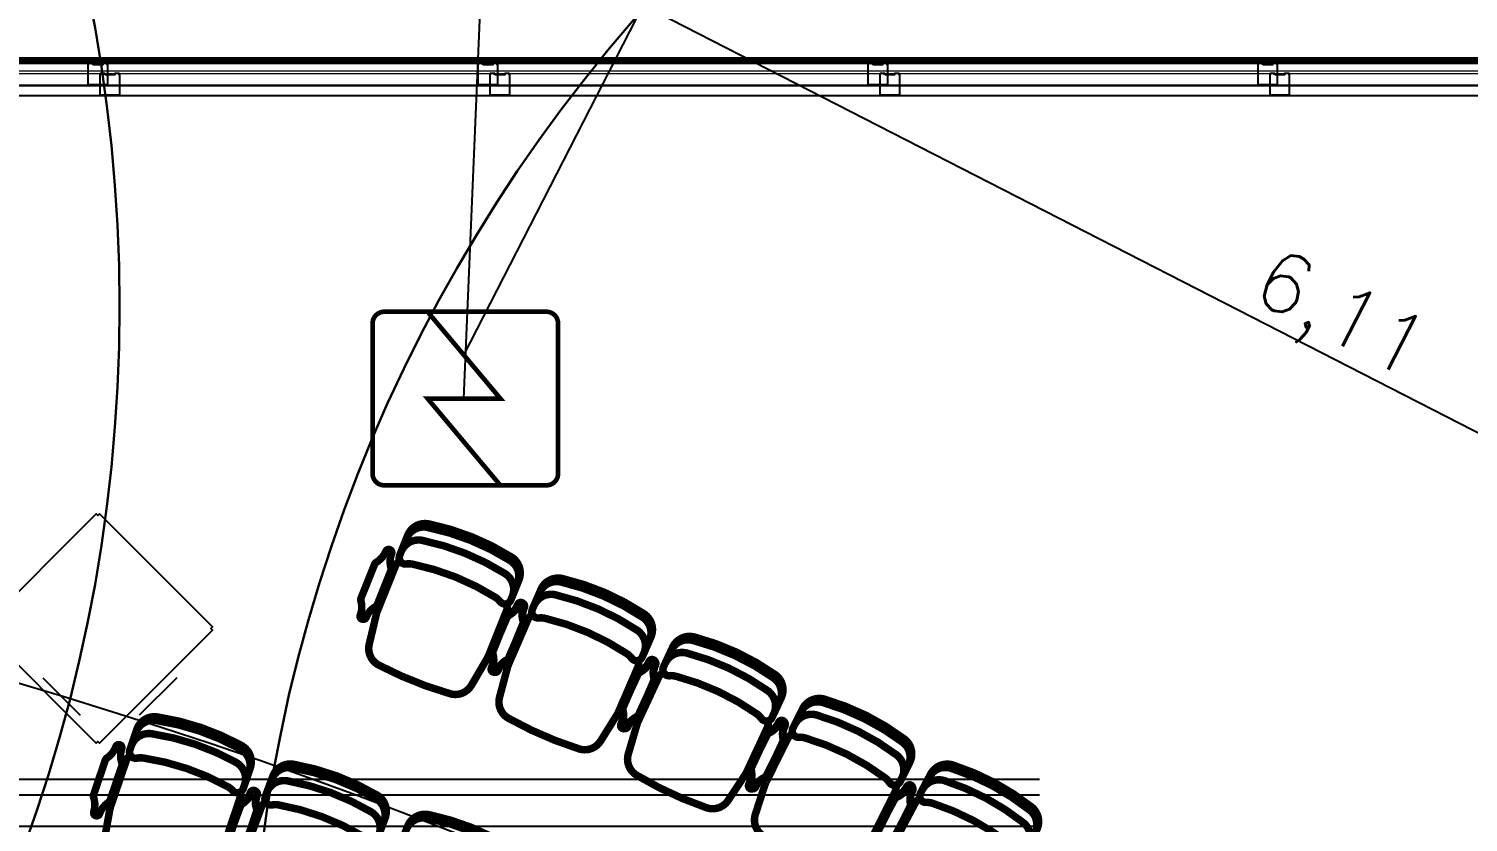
# Model space of a CAD drawing. Header units: metres. Extents: x -331 to 2982, y 362 to 2539.
# Drawn here: x 852.47 to 858.23, y 988.26 to 991.44 of the extents above; entities that cross this region are included whole.
import ezdxf

# ---------------------------------------------------------------- set-up
doc = ezdxf.new("R2010")
doc.units = ezdxf.units.M
doc.layers.get('0').update_dxf_attribs({"color": 251})
doc.layers.get('Defpoints').update_dxf_attribs({"color": 251})
for name, color, linetype in [('AR-COND', 4, 'Continuous'), ('CX', 251, 'Continuous'), ('DET. FUMAÇA', 1, 'Continuous'), ('Est', 251, 'Continuous'), ('Pis', 251, 'Continuous'), ('Renato', 7, 'Continuous')]:
    doc.layers.add(name, color=color, linetype=linetype)
doc.layers.add('BASE', color=8, linetype='Continuous', lineweight=5)
doc.layers.add('Botoeira_antiga', color=74, linetype='Continuous', lineweight=30)
doc.styles.add('COTA', font='simplex.shx')
doc.styles.get("Standard").update_dxf_attribs({"font": 'arial.ttf', "height": 0.3})
doc.dimstyles.new('1_100', dxfattribs={"dimtxt": 0.25, "dimasz": 0.15, "dimexe": 0.5, "dimexo": 0.25, "dimgap": 0.25, "dimtad": 1, "dimtxsty": 'Standard', "dimblk": 'DOT', "dimcen": 0.15, "dimadec": 0, "dimazin": 0, "dimtfac": 1, "dimtmove": 0, "dimatfit": 3, "dimfxl": 1, "dimarcsym": 0})

# ---------------------------------------------------------------- blocks, each defined once
blk = doc.blocks.new('XR_BL2_AND_MON-REV15$0$PERFIL_UNIT_ALCOA')
at = {"layer": 'CX', "color": 6}
for p, q in [((-21.3, 13.4), (-15.2, 13.4)), ((30.6, 13.4), (24.4, 13.4))]:
    blk.add_line(p, q, dxfattribs=at)
at = {"layer": 'CX'}
blk.add_lwpolyline([(-15.2, 19.2), (-15.2, 13.4), (-33.6, 13.4), (-33.6, 19.2), (-35.4, 19.2), (-35.4, 99.2), (44.6, 99.2), (44.6, 19.2), (42.9, 19.2), (42.9, 13.4), (24.4, 13.4), (24.4, 19.2)], close=True, dxfattribs=at)
blk = doc.blocks.new('XR_BL2_AND_MON-REV15$0$P_M')
at = {"layer": 'Est'}
blk.add_lwpolyline([(0.4596, -0.4313), (0.4525, -0.4243), (0.4596, -0.4172), (0.0071, 0.0354), (0, 0.0283), (-0.0071, 0.0354), (-0.4596, -0.4172), (-0.4525, -0.4243), (-0.4596, -0.4313), (-0.0071, -0.8839), (0, -0.8768), (0.0071, -0.8839)], close=True, dxfattribs=at)
blk = doc.blocks.new('XR_BL2_AND_MON-REV15$0$A$C10B331E6')
at = {"layer": 'BASE'}
for p, q in [((-0.1499, 0), (-0.1499, -9.3133, 2.33)), ((-0.06, 0, 197.496), (-0.06, -9.3133, 199.826)), ((-0.0499, 0, 179.8525), (-0.0499, -9.3133, 199.826))]:
    blk.add_line(p, q, dxfattribs=at)
at = {"layer": 'BASE', "linetype": 'ByBlock', "ltscale": 0.1, "xscale": -0.001000000000203727, "yscale": 0.001000000000203727, "zscale": 0.0009999999999763531, "rotation": 90}
for p in [(-0.0466, -3.1287), (-0.0466, -4.6912), (-0.0466, -6.2537), (-0.0466, -7.8162)]:
    blk.add_blockref('XR_BL2_AND_MON-REV15$0$PERFIL_UNIT_ALCOA', p, dxfattribs=at)
blk = doc.blocks.new('Detector de fumaça')
at = {"layer": 'DET. FUMAÇA', "linetype": 'Continuous', "lineweight": 15, "const_width": 0.0187}
blk.add_lwpolyline([(774.5995, 539.8158), (775.2491, 539.8158, -0.414214), (775.2958, 539.769), (775.2958, 539.1669, -0.414214), (775.2491, 539.1202), (774.5995, 539.1202, -0.414214), (774.5527, 539.1669), (774.5527, 539.769, -0.414214)], format="xyb", close=True, dxfattribs=at)
blk.add_lwpolyline([(774.773, 539.8158), (775.0645, 539.468), (774.773, 539.468), (775.0645, 539.1202)], dxfattribs=at)
blk = doc.blocks.new('_ARCHTICK')
at = {"color": 0, "linetype": 'ByBlock', "const_width": 0.15}
blk.add_lwpolyline([(-0.5, -0.5), (0.5, 0.5)], dxfattribs=at)
blk = doc.blocks.new('*D4787')
at = {"layer": 'AR-COND', "color": 1, "lineweight": -2, "transparency": 16777216}
for p, q in [((846.531, 990.277), (846.6235, 992.4731)), ((846.6235, 992.4731), (854.3026, 992.1497)), ((854.2101, 989.9535), (854.3026, 992.1497))]:
    blk.add_line(p, q, dxfattribs=at)
at = {"layer": 'Defpoints', "color": 0, "transparency": 16777216}
for p in [(854.3026, 992.1497), (846.531, 990.277), (854.2101, 989.9535)]:
    blk.add_point(p, dxfattribs=at)
at = {"layer": 'AR-COND', "color": 1, "lineweight": -2, "transparency": 16777216, "xscale": 0.165, "yscale": 0.165, "zscale": 0.165}
for p, rotation in [((846.6235, 992.4731), 177.5882723916835), ((854.3026, 992.1497), 357.5882723916835)]:
    blk.add_blockref('_ARCHTICK', p, dxfattribs=dict(at, rotation=rotation))
at = {"layer": 'AR-COND', "color": 1, "transparency": 16777216, "insert": (850.4692, 992.4579), "char_height": 0.24, "attachment_point": 5, "rotation": 357.58827, "style": 'COTA'}
blk.add_mtext('\\A1;7,69', dxfattribs=at)
blk = doc.blocks.new('_Dot')
at = {"color": 0, "linetype": 'ByBlock', "lineweight": -2}
blk.add_line((-0.5, 0), (-1, 0), dxfattribs=at)
at = {"color": 0, "linetype": 'ByBlock', "const_width": 0.5}
blk.add_lwpolyline([(-0.25, 0, 1), (0.25, 0, 1)], format="xyb", close=True, dxfattribs=at)
blk = doc.blocks.new('*D4788')
at = {"layer": 'AR-COND', "color": 1, "lineweight": -2, "transparency": 16777216}
for p, q in [((854.2101, 990.1274), (854.928, 991.5286)), ((860.3657, 988.7428), (854.928, 991.5286)), ((859.6478, 987.3417), (860.3657, 988.7428))]:
    blk.add_line(p, q, dxfattribs=at)
at = {"layer": 'Defpoints', "color": 0, "transparency": 16777216}
for p in [(854.928, 991.5286), (854.2101, 990.1274), (859.6478, 987.3417)]:
    blk.add_point(p, dxfattribs=at)
at = {"layer": 'AR-COND', "color": 1, "lineweight": -2, "transparency": 16777216, "xscale": 0.165, "yscale": 0.165, "zscale": 0.165}
for p, rotation in [((854.928, 991.5286), 152.8735379174675), ((860.3657, 988.7428), 332.8735379174676)]:
    blk.add_blockref('_ARCHTICK', p, dxfattribs=dict(at, rotation=rotation))
at = {"layer": 'AR-COND', "color": 1, "transparency": 16777216, "insert": (857.7137, 990.2662), "char_height": 0.24, "attachment_point": 5, "rotation": 332.87354, "style": 'COTA'}
blk.add_mtext('\\A1;6,11', dxfattribs=at)

msp = doc.modelspace()

# ---------------------------------------------------------------- hatches: boundary and pattern name
at = {"layer": 'Renato'}
h = msp.add_hatch(dxfattribs=at)
h.set_pattern_fill('ANSI32', color=256, scale=0.5, angle=135)
h.set_pattern_definition([(180, (839.86678, 988.55278), (-1e-17, -0.1875), []), (180, (839.80428, 988.61528), (-1e-17, -0.1875), [])])
h.paths.add_polyline_path([(852.3668, 988.5528), (856.5168, 988.5528), (856.5168, 983.2157), (852.3668, 983.2157)])

# ---------------------------------------------------------------- linework, layer by layer
at = {"lineweight": 0}
msp.add_lwpolyline([(830.51, 980.3648), (862.4472, 980.3648, 1.000162), (862.4486, 989.1047), (862.118, 989.1022), (862.118, 991.1173), (862.193, 991.1173), (862.193, 991.3073), (830.793, 991.3073), (830.793, 991.1173), (830.868, 991.1173), (830.868, 989.1048, 1.0398), (830.5074, 980.3647, 0.005135)], format="xyb", close=True, dxfattribs=at)
at = {"layer": 'Botoeira_antiga', "color": 150}
for centre in [(846.5303, 990.3236), (854.3559, 989.9535), (859.6478, 987.3417)]:
    msp.add_circle(centre, 6.3, dxfattribs=at)
at = {"layer": 'Pis'}
for p, q in [((849.6096, 991.2971), (858.923, 991.2971)), ((849.6097, 991.3073), (858.923, 991.3073)), ((849.6096, 991.2073), (858.923, 991.2073)), ((858.923, 991.2073), (849.6097, 991.2073))]:
    msp.add_line(p, q, dxfattribs=at)
at = {"layer": 'Pis', "const_width": 0.03}
for points in [[(830.51, 980.3648), (862.4472, 980.3648, 1.000162), (862.4486, 989.1047), (862.118, 989.1022), (862.118, 991.1173), (862.193, 991.1173), (862.193, 991.3073), (830.793, 991.3073), (830.793, 991.1173), (830.868, 991.1173), (830.868, 989.1048, 1.0398), (830.5074, 980.3647, 0.005135)], [(854.0049, 989.2899, -0.08991), (854.336, 989.1571, -0.086278), (854.3551, 989.1399, 0.57735), (854.398, 989.1461), (854.4304, 989.2269, 0.36261), (854.4007, 989.3184, 0.08991), (854.0696, 989.4512, 0.36261), (853.9849, 989.4056), (853.9525, 989.3248, 0.57735), (853.9792, 989.2907, -0.086278)], [(853.8548, 989.1191, 0.164851), (853.8631, 989.1288), (853.9168, 989.2626, 0.164851), (853.9175, 989.2754, -0.162089), (853.9202, 989.3317, 1), (853.897, 989.341, -0.162089), (853.8601, 989.2984, 0.164851), (853.8518, 989.2887), (853.7981, 989.1549, 0.164851), (853.7974, 989.1421, -0.162089), (853.7947, 989.0858, 1), (853.8179, 989.0765, -0.162089)], [(854.5357, 989.0728, -0.08991), (854.8631, 988.9311, -0.086278), (854.8817, 988.9134, 0.57735), (854.9247, 988.9184), (854.9594, 988.9984, 0.36261), (854.9321, 989.0906, 0.08991), (854.6047, 989.2323, 0.36261), (854.5189, 989.189), (854.4842, 989.1091, 0.57735), (854.51, 989.0743, -0.086278)], [(854.381, 988.9061, 0.164851), (854.3896, 988.9156), (854.4469, 989.0479, 0.164851), (854.4479, 989.0607, -0.162089), (854.4522, 989.1169, 1), (854.4293, 989.1268, -0.162089), (854.3912, 989.0852, 0.164851), (854.3826, 989.0757), (854.3254, 988.9434, 0.164851), (854.3243, 988.9307, -0.162089), (854.32, 988.8745, 1), (854.343, 988.8645, -0.162089)], [(854.3272, 988.9427), (854.3808, 989.0765, -0.164851), (854.3892, 989.0862, 0.162089), (854.4261, 989.1288, -1), (854.4493, 989.1195, 0.162089), (854.4465, 989.0632, -0.164851), (854.4458, 989.0504), (854.3921, 988.9166, -0.164851), (854.3838, 988.9069, 0.162089), (854.3469, 988.8643, -1), (854.3237, 988.8736, 0.162089), (854.3265, 988.9299, -0.164851)], [(855.06, 988.8406, -0.08991), (855.3835, 988.6901, -0.086278), (855.4016, 988.6719, 0.57735), (855.4447, 988.6757), (855.4815, 988.7547, 0.36261), (855.4568, 988.8476, 0.08991), (855.1333, 988.9981, 0.36261), (855.0463, 988.9572), (855.0096, 988.8782, 0.57735), (855.0344, 988.8427, -0.086278)], [(854.9009, 988.6781, 0.164851), (854.9097, 988.6874), (854.9705, 988.8181, 0.164851), (854.9719, 988.8308, -0.162089), (854.9778, 988.8869, 1), (854.9551, 988.8974, -0.162089), (854.9159, 988.8569, 0.164851), (854.9071, 988.8476), (854.8463, 988.7169, 0.164851), (854.8449, 988.7042, -0.162089), (854.8391, 988.6481, 1), (854.8617, 988.6376, -0.162089)], [(854.8485, 988.717), (854.9057, 988.8493, -0.164851), (854.9143, 988.8588, 0.162089), (854.9524, 988.9004, -1), (854.9753, 988.8905, 0.162089), (854.971, 988.8343, -0.164851), (854.97, 988.8215), (854.9127, 988.6892, -0.164851), (854.9041, 988.6797, 0.162089), (854.8661, 988.6381, -1), (854.8431, 988.648, 0.162089), (854.8474, 988.7042, -0.164851)], [(855.5775, 988.5935, -0.08991), (855.8967, 988.4343, -0.086278), (855.9144, 988.4157, 0.57735), (855.9576, 988.4183), (855.9965, 988.4963, 0.36261), (855.9743, 988.5898, 0.08991), (855.655, 988.749, 0.36261), (855.5669, 988.7105), (855.5281, 988.6325, 0.57735), (855.5519, 988.5964, -0.086278)], [(852.9257, 988.5133, -0.08991), (853.2635, 988.3986, -0.086278), (853.2835, 988.3825, 0.57735), (853.326, 988.3909), (853.354, 988.4734, 0.36261), (853.3194, 988.5631, 0.08991), (852.9816, 988.6779, 0.36261), (852.8995, 988.6278), (852.8715, 988.5453, 0.57735), (852.9, 988.5127, -0.086278)], [(855.414, 988.4354, 0.164851), (855.4231, 988.4445), (855.4874, 988.5734, 0.164851), (855.4892, 988.5862, -0.162089), (855.4965, 988.642, 1), (855.4741, 988.6532, -0.162089), (855.4339, 988.6137, 0.164851), (855.4248, 988.6047), (855.3605, 988.4757, 0.164851), (855.3587, 988.463, -0.162089), (855.3514, 988.4071, 1), (855.3738, 988.3959, -0.162089)], [(855.3631, 988.4765), (855.4239, 988.6071, -0.164851), (855.4327, 988.6164, 0.162089), (855.4719, 988.657, -1), (855.4945, 988.6464, 0.162089), (855.4887, 988.5903, -0.164851), (855.4873, 988.5776), (855.4265, 988.4469, -0.164851), (855.4177, 988.4376, 0.162089), (855.3785, 988.3971, -1), (855.3559, 988.4076, 0.162089), (855.3617, 988.4637, -0.164851)], [(852.785, 988.3346, 0.164851), (852.7928, 988.3448), (852.8392, 988.4813, 0.164851), (852.8392, 988.4941, -0.162089), (852.8389, 988.5505, 1), (852.8153, 988.5585, -0.162089), (852.7807, 988.514, 0.164851), (852.7729, 988.5038), (852.7266, 988.3673, 0.164851), (852.7266, 988.3545, -0.162089), (852.7268, 988.2981, 1), (852.7505, 988.2901, -0.162089)], [(853.4675, 988.3253, -0.08991), (853.8021, 988.2014, -0.086278), (853.8216, 988.1848, 0.57735), (853.8643, 988.1921), (853.8945, 988.2738, 0.36261), (853.8624, 988.3644, 0.08991), (853.5278, 988.4882, 0.36261), (853.4444, 988.4404), (853.4141, 988.3587, 0.57735), (853.4418, 988.3253, -0.086278)], [(856.0877, 988.3318, -0.08991), (856.4025, 988.164, -0.086278), (856.4196, 988.1449, 0.57735), (856.4629, 988.1463), (856.5039, 988.2232, 0.36261), (856.4842, 988.3174, 0.08991), (856.1694, 988.4851, 0.36261), (856.0803, 988.449), (856.0393, 988.3721, 0.57735), (856.0622, 988.3353, -0.086278)], [(855.92, 988.1782, 0.164851), (855.9293, 988.187), (855.9971, 988.3141, 0.164851), (855.9992, 988.3268, -0.162089), (856.008, 988.3825, 1), (855.986, 988.3942, -0.162089), (855.9447, 988.3558, 0.164851), (855.9353, 988.3471), (855.8676, 988.2199, 0.164851), (855.8655, 988.2072, -0.162089), (855.8566, 988.1515, 1), (855.8787, 988.1398, -0.162089)], [(855.8706, 988.2213), (855.9349, 988.3503, -0.164851), (855.944, 988.3594, 0.162089), (855.9842, 988.3988, -1), (856.0066, 988.3877, 0.162089), (855.9993, 988.3318, -0.164851), (855.9975, 988.3191), (855.9332, 988.1901, -0.164851), (855.9241, 988.1811, 0.162089), (855.8839, 988.1416, -1), (855.8615, 988.1527, 0.162089), (855.8688, 988.2086, -0.164851)], [(853.322, 988.1504, 0.164851), (853.3301, 988.1604), (853.3801, 988.2956, 0.164851), (853.3805, 988.3084, -0.162089), (853.3817, 988.3647, 1), (853.3583, 988.3734, -0.162089), (853.3225, 988.3298, 0.164851), (853.3145, 988.3198), (853.2644, 988.1847, 0.164851), (853.2641, 988.1719, -0.162089), (853.2628, 988.1155, 1), (853.2863, 988.1068, -0.162089)], [(853.2663, 988.184), (853.3126, 988.3205, -0.164851), (853.3204, 988.3307, 0.162089), (853.355, 988.3752, -1), (853.3786, 988.3672, 0.162089), (853.3789, 988.3108, -0.164851), (853.3789, 988.298), (853.3326, 988.1615, -0.164851), (853.3248, 988.1513, 0.162089), (853.2902, 988.1068, -1), (853.2665, 988.1148, 0.162089), (853.2663, 988.1712, -0.164851)], [(854.0049, 988.1249, -0.08991), (854.336, 987.9921, -0.086278), (854.3551, 987.9749, 0.57735), (854.398, 987.9811), (854.4304, 988.0619, 0.36261), (854.4007, 988.1534, 0.08991), (854.0696, 988.2862, 0.36261), (853.9849, 988.2406), (853.9525, 988.1598, 0.57735), (853.9792, 988.1257, -0.086278)]]:
    msp.add_lwpolyline(points, format="xyb", close=True, dxfattribs=at)
for points in [[(854.4248, 989.213, 0.36261), (854.3951, 989.3044, 0.08991), (854.064, 989.4373, 0.36261), (853.9793, 989.3917)], [(854.404, 989.161, 0.36261), (854.3742, 989.2524, 0.08991), (854.0431, 989.3853, 0.36261), (853.9585, 989.3397)], [(854.383, 989.1318, -0.149389), (854.3806, 989.1026), (854.3089, 988.9239, -0.03724), (854.3023, 988.9106), (854.2403, 988.8049, -0.342214), (854.155, 988.7707, -0.051556), (853.8687, 988.8856, -0.342214), (853.8306, 988.9692), (853.8589, 989.0885, -0.03724), (853.8634, 989.1026), (853.9351, 989.2813, -0.149389), (853.9534, 989.3041)], [(854.9534, 988.9846, 0.36261), (854.9262, 989.0768, 0.08991), (854.5988, 989.2185, 0.36261), (854.5129, 989.1753)], [(854.9311, 988.9332, 0.36261), (854.9039, 989.0254, 0.08991), (854.5765, 989.1671, 0.36261), (854.4906, 989.1239)], [(854.9094, 988.9045, -0.149389), (854.9062, 988.8755), (854.8297, 988.6988, -0.03724), (854.8228, 988.6856), (854.7579, 988.5816, -0.342214), (854.6717, 988.5497, -0.051556), (854.3886, 988.6723, -0.342214), (854.3528, 988.757), (854.3843, 988.8754, -0.03724), (854.3892, 988.8894), (854.4657, 989.0661, -0.149389), (854.4846, 989.0884)], [(855.4752, 988.7411, 0.36261), (855.4504, 988.834, 0.08991), (855.127, 988.9845, 0.36261), (855.04, 988.9436)], [(855.4515, 988.6903, 0.36261), (855.4268, 988.7832, 0.08991), (855.1034, 988.9337, 0.36261), (855.0164, 988.8928)], [(855.4291, 988.6622, -0.149389), (855.425, 988.6333), (855.3438, 988.4587, -0.03724), (855.3365, 988.4457), (855.2689, 988.3435, -0.342214), (855.1819, 988.314, -0.051556), (854.9022, 988.4442, -0.342214), (854.8687, 988.5298), (854.9033, 988.6473, -0.03724), (854.9086, 988.6612), (854.9898, 988.8358, -0.149389), (855.0094, 988.8575)], [(855.9648, 988.4327, 0.36261), (855.9426, 988.5263, 0.08991), (855.6233, 988.6855, 0.36261), (855.5352, 988.6469)], [(855.9898, 988.4829, 0.36261), (855.9676, 988.5764, 0.08991), (855.6483, 988.7356, 0.36261), (855.5602, 988.6971)], [(853.3492, 988.4592, 0.36261), (853.3146, 988.5489, 0.08991), (852.9768, 988.6637, 0.36261), (852.8947, 988.6136)], [(853.3312, 988.4062, 0.36261), (853.2966, 988.4959, 0.08991), (852.9587, 988.6106, 0.36261), (852.8767, 988.5605)], [(855.9416, 988.4053, -0.149389), (855.9367, 988.3764), (855.8508, 988.2041, -0.03724), (855.8432, 988.1914), (855.7729, 988.091, -0.342214), (855.6851, 988.0639, -0.051556), (855.409, 988.2015, -0.342214), (855.3778, 988.288), (855.4156, 988.4046, -0.03724), (855.4213, 988.4183), (855.5072, 988.5906, -0.149389), (855.5273, 988.6118)], [(853.3118, 988.3759, -0.149389), (853.3109, 988.3466), (853.249, 988.1643, -0.03724), (853.2432, 988.1506), (853.187, 988.0417, -0.342214), (853.1037, 988.003, -0.051556), (852.8116, 988.1022, -0.342214), (852.769, 988.1837), (852.7908, 988.3043, -0.03724), (852.7945, 988.3187), (852.8564, 988.501, -0.149389), (852.8735, 988.5247)], [(853.8893, 988.2597, 0.36261), (853.8572, 988.3503, 0.08991), (853.5226, 988.4741, 0.36261), (853.4392, 988.4263)], [(856.4968, 988.21, 0.36261), (856.4772, 988.3041, 0.08991), (856.1623, 988.4719, 0.36261), (856.0732, 988.4357)], [(853.8699, 988.2072, 0.36261), (853.8377, 988.2978, 0.08991), (853.5031, 988.4216, 0.36261), (853.4197, 988.3738)], [(856.4705, 988.1606, 0.36261), (856.4508, 988.2547, 0.08991), (856.136, 988.4224, 0.36261), (856.0469, 988.3863)], [(853.8497, 988.1774, -0.149389), (853.8481, 988.1482), (853.7812, 987.9676, -0.03724), (853.7751, 987.9541), (853.7159, 987.8468, -0.342214), (853.6316, 987.8103, -0.051556), (853.3422, 987.9174, -0.342214), (853.3019, 988), (853.327, 988.1199, -0.03724), (853.3311, 988.1342), (853.3979, 988.3148, -0.149389), (853.4156, 988.338)], [(856.4465, 988.1337, -0.149389), (856.4409, 988.1051), (856.3504, 987.9351, -0.03724), (856.3424, 987.9226), (856.2694, 987.8242, -0.342214), (856.1809, 987.7994, -0.051556), (855.9086, 987.9445, -0.342214), (855.8798, 988.0318), (855.9208, 988.1473, -0.03724), (855.9268, 988.1609), (856.0173, 988.3308, -0.149389), (856.038, 988.3514)], [(854.4248, 988.048, 0.36261), (854.3951, 988.1395, 0.08991), (854.064, 988.2723, 0.36261), (853.9793, 988.2267)]]:
    msp.add_lwpolyline(points, format="xyb", dxfattribs=at)
at = {"layer": 'Pis'}
msp.add_arc((846.6776, 969.4307), 19.2681, 54.11814, 90.15298, dxfattribs=at)
at = {"layer": 'Renato'}
msp.add_line((852.5229, 988.835, 195.166), (852.6729, 988.685, 195.166), dxfattribs=at)
for points in [[(858.971, 991.1662), (849.6578, 991.1662), (849.6578, 991.0762), (846.611, 991.0762), (846.471, 991.0762), (843.4243, 991.0762), (843.4243, 991.1662), (834.111, 991.1662), (834.111, 989.3455), (834.4653, 988.9912), (834.041, 988.5669)], [(853.0592, 988.835), (852.9092, 988.685)]]:
    msp.add_lwpolyline(points, dxfattribs=at)
msp.add_arc((846.541, 968.8074), 20.8513, 53.49254, 126.50745, dxfattribs=at)

# ---------------------------------------------------------------- block references
at = {"layer": 'DET. FUMAÇA', "linetype": 'Continuous', "lineweight": 0}
msp.add_blockref('Detector de fumaça', (79.2914, 450.4856), dxfattribs=at)
at = {"layer": 'Pis', "xscale": -0.001000000000203727, "yscale": 0.001000000000203727, "zscale": 0.0009999999999763531, "rotation": 180}
for p in [(852.7383, 991.3105), (854.3008, 991.3105), (855.8633, 991.3105), (857.4258, 991.3105)]:
    msp.add_blockref('XR_BL2_AND_MON-REV15$0$PERFIL_UNIT_ALCOA', p, dxfattribs=at)
at = {"layer": 'Pis', "rotation": 90}
msp.add_blockref('XR_BL2_AND_MON-REV15$0$P_M', (852.3187, 989.0323), dxfattribs=at)
at = {"layer": 'Renato', "rotation": 89.99999999999999}
msp.add_blockref('XR_BL2_AND_MON-REV15$0$A$C10B331E6', (849.6577, 991.3161, -179.8525), dxfattribs=at)

# ---------------------------------------------------------------- dimensions: what is measured, and where the dimension line sits
at = {"layer": 'AR-COND', "color": 150}
for p1, p2, distance, picture, middle in [((846.531, 990.277), (854.2101, 989.9535), 2.1981, '*D4787', (850.4692, 992.4579)), ((859.6478, 987.3417), (854.2101, 990.1274), -1.5744, '*D4788', (857.7137, 990.2662))]:
    dim = msp.add_aligned_dim(p1=p1, p2=p2, distance=distance, dimstyle='1_100', override={"dimscale": 75, "dimtxt": 0.0032, "dimasz": 0.0022, "dimexe": 0, "dimexo": 0, "dimgap": 5e-05, "dimzin": 4, "dimtxsty": 'COTA', "dimblk": 'ARCHTICK', "dimcen": 0, "dimclrd": 1, "dimclre": 1, "dimclrt": 1, "dimadec": 2, "dimtix": 1, "dimtmove": 2, "dimldrblk": 'Dot', "dimtvp": 1, "dimtolj": 1, "dimtzin": 0}, dxfattribs=at)
    dim.commit()
    dim.dimension.update_dxf_attribs({"geometry": picture, "text_midpoint": middle})

doc.saveas('drawing.dxf')
